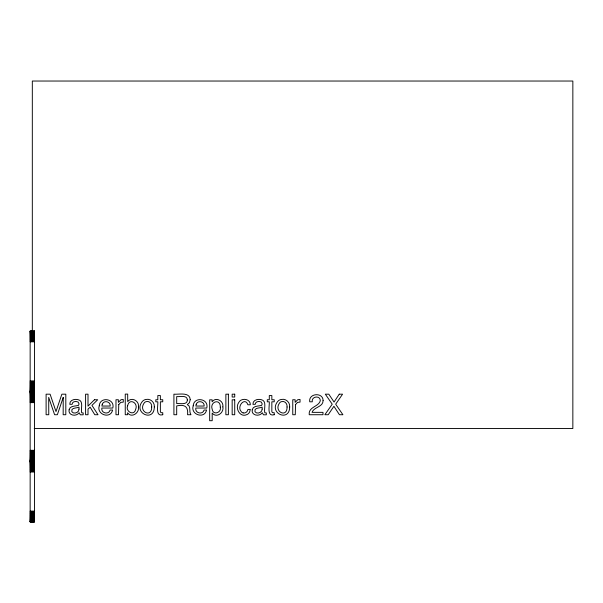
<?xml version="1.0" encoding="UTF-8"?>
<svg xmlns="http://www.w3.org/2000/svg" width="603" height="603" viewBox="0 0 603 603"><rect width="100%" height="100%" fill="white"/><g stroke="black" fill="none" stroke-linecap="round" stroke-linejoin="round"><path stroke-width="0.9" d="M34.492 331.055L30.15 330.957L30.15 521.964L34.492 521.964L34.492 330.957M30.15 331.168L34.492 331.168M30.15 331.326L34.492 331.326M30.15 331.537L34.492 331.537M30.15 331.786L34.492 331.786M30.15 332.08L34.492 332.08M30.15 332.411L34.492 332.411M30.15 332.788L34.492 332.788M30.15 333.203L34.492 333.203M30.15 333.655L34.492 333.655M30.15 334.137L34.492 334.137M30.15 334.657L34.492 334.657M30.15 335.208L34.492 335.208M30.15 335.781L34.492 335.781M30.15 336.384L34.492 336.384M30.15 337.017L34.492 337.017M30.15 337.657L34.492 337.657M30.15 338.328L34.492 338.328M30.15 339.007L34.492 339.007M30.15 339.7L34.492 339.7M30.15 340.401L34.492 340.401M30.15 341.102L34.492 341.102M30.15 341.818L34.492 341.818M30.15 380.9L34.492 380.9M30.15 381.616L34.492 381.616M30.15 382.317L34.492 382.317M30.15 383.018L34.492 383.018M30.15 383.712L34.492 383.712M30.15 384.39L34.492 384.39M30.15 385.061L34.492 385.061M30.15 385.701L34.492 385.701M30.15 386.335L34.492 386.335M30.15 386.938L34.492 386.938M30.15 387.51L34.492 387.51M30.15 388.061L34.492 388.061M30.15 388.581L34.492 388.581M30.15 389.063L34.492 389.063M30.15 389.515L34.492 389.515M30.15 389.93L34.492 389.93M30.15 390.307L34.492 390.307M30.15 390.638L34.492 390.638M30.15 390.932L34.492 390.932M30.15 391.181L34.492 391.181M30.15 391.392L34.492 391.392M30.15 391.551L34.492 391.551M30.15 391.739L34.492 391.664M30.15 391.852L34.492 391.784M30.15 391.965L34.492 391.965M30.15 392.131L34.492 392.131M30.15 392.334L34.492 392.334M30.15 392.583L34.492 392.583M30.15 392.877L34.492 392.877M30.15 393.216L34.492 393.216M30.15 393.593L34.492 393.593M30.15 394L34.492 394M30.15 394.452L34.492 394.452M30.15 394.942L34.492 394.942M30.15 395.455L34.492 395.455M30.15 396.005L34.492 396.005M30.15 396.586L34.492 396.586M30.15 397.189L34.492 397.189M30.15 397.814L34.492 397.814M30.15 398.462L34.492 398.462M30.15 399.126L34.492 399.126M30.15 399.804L34.492 399.804M30.15 400.498L34.492 400.498M30.15 401.199L34.492 401.199M30.15 401.907L34.492 401.907M30.15 402.616L34.492 402.616M34.205 428.522L572.85 428.522L572.85 81.036L32.321 81.036L32.321 331.529M30.15 450.305L34.492 450.305M30.15 451.014L34.492 451.014M30.15 451.722L34.492 451.722M30.15 452.423L34.492 452.423M30.15 453.117L34.492 453.117M30.15 453.795L34.492 453.795M30.15 454.458L34.492 454.458M30.15 455.107L34.492 455.107M30.15 455.732L34.492 455.732M30.15 456.335L34.492 456.335M30.15 456.916L34.492 456.916M30.15 457.466L34.492 457.466M30.15 457.979L34.492 457.979M30.15 458.468L34.492 458.468M30.15 458.921L34.492 458.921M30.15 459.328L34.492 459.328M30.15 459.705L34.492 459.705M30.15 460.044L34.492 460.044M30.15 460.338L34.492 460.338M30.15 460.586L34.492 460.586M30.15 460.79L34.492 460.79M30.15 460.956L34.492 460.956M34.492 461.069L30.15 461.069L34.492 461.182M30.15 461.257L34.492 461.257M30.15 461.37L34.492 461.37M30.15 461.529L34.492 461.529M30.15 461.74L34.492 461.74M30.15 461.988L34.492 461.988M30.15 462.282L34.492 462.282M30.15 462.614L34.492 462.614M30.15 462.991L34.492 462.991M30.15 463.405L34.492 463.405M30.15 463.858L34.492 463.858M30.15 464.34L34.492 464.34M30.15 464.86L34.492 464.86M30.15 465.41L34.492 465.41M30.15 465.983L34.492 465.983M30.15 466.586L34.492 466.586M30.15 467.219L34.492 467.219M30.15 467.86L34.492 467.86M30.15 468.531L34.492 468.531M30.15 469.209L34.492 469.209M30.15 469.903L34.492 469.903M30.15 470.604L34.492 470.604M30.15 471.305L34.492 471.305M30.15 472.021L34.492 472.021M30.15 511.103L34.492 511.103M30.15 511.819L34.492 511.819M30.15 512.52L34.492 512.52M30.15 513.221L34.492 513.221M30.15 513.914L34.492 513.914M30.15 514.593L34.492 514.593M30.15 515.264L34.492 515.264M30.15 515.904L34.492 515.904M30.15 516.537L34.492 516.537M30.15 517.14L34.492 517.14M30.15 517.713L34.492 517.713M30.15 518.263L34.492 518.263M30.15 518.784L34.492 518.784M30.15 519.266L34.492 519.266M30.15 519.718L34.492 519.718M30.15 520.133L34.492 520.133M30.15 520.51L34.492 520.51M30.15 520.841L34.492 520.841M30.15 521.135L34.492 521.135M30.15 521.384L34.492 521.384M30.15 521.595L34.492 521.595M30.15 521.753L34.492 521.753M30.15 521.866L34.492 521.866M243.19 412.912C245.496 413.515 247.599 411.683 247.893 409.429L250.335 409.429L249.604 412.007A5.141 5.141 0 0 1 247.343 414.389C240.243 418.241 234.793 408.502 238.584 402.721C240.966 397.467 250.486 398.47 250.335 404.786L247.893 404.786C245.097 396.57 236.497 406.377 241.147 411.472A3.09 3.09 0 0 0 243.19 412.912M63.217 397.4L63.164 414.728L65.81 414.728L65.81 394.181L61.86 394.181L56.004 411.555L50.094 394.181L46.107 394.181L46.107 414.728L48.768 414.728L48.7 397.4L54.602 414.728L57.36 414.728L63.217 397.4M220.291 407.146C221.798 412.708 212.965 415.648 212.218 409.369C209.392 401.628 220.675 398.048 220.291 407.146M127.64 405.721C125.032 411.532 134.25 416.326 135.615 409.475C138.637 402.796 129.117 397.784 127.64 405.721M138.449 406.95C139.617 412.904 131.492 418.527 127.572 412.814L127.572 414.728L125.251 414.728L125.251 394.106L127.7 394.106L127.7 401.568C131.522 396.48 139.625 401.01 138.449 406.95M154.323 406.927C154.217 422.597 132.977 413.093 142.278 401.553A6.181 6.181 0 0 1 145.896 399.457C150.403 398.327 154.828 402.337 154.323 406.927M289.689 406.927C289.583 422.597 268.343 413.093 277.644 401.553A6.181 6.181 0 0 1 281.262 399.457C285.769 398.327 290.194 402.337 289.689 406.927M99.254 405.804C96.231 414.645 110.651 419.387 112.603 410.032L110.13 410.032C108.909 415.015 100.814 413.356 101.832 408.043L112.814 408.043C115.218 398.515 99.849 396.246 99.254 405.804M193.216 405.804C190.186 414.645 204.605 419.387 206.565 410.032L204.085 410.032C202.872 415.015 194.769 413.356 195.794 408.043L206.776 408.043C209.181 398.515 193.804 396.246 193.216 405.804M222.861 406.912C224.18 412.814 216.341 418.497 212.188 413.055L212.188 420.706L209.671 420.706L209.671 399.819L212.12 399.819L212.12 401.802C215.761 396.435 223.969 400.98 222.861 406.912M187.367 399.985C187.427 405.306 179.792 403.226 176.694 403.595L176.694 396.57C179.784 397.045 187.239 394.679 187.367 399.985M69.096 409.814C67.928 415.588 76.385 416.975 79.129 412.746L80.327 414.819L83.184 414.804L83.184 412.942L81.684 412.784C80.485 408.781 84.141 400.874 77.983 399.638C74.629 398.719 69.503 400.053 69.782 404.319L72.134 404.319C72.194 401.296 76.053 400.972 78.156 402.088L79.068 403.957L78.465 405.412C75.345 406.249 69.933 405.623 69.096 409.814M252.235 409.814C251.067 415.588 259.531 416.975 262.275 412.746L263.473 414.819L266.33 414.804L266.33 412.942L264.823 412.784C263.632 408.781 267.28 400.874 261.129 399.638C257.775 398.719 252.642 400.053 252.928 404.319L255.28 404.319C255.34 401.296 259.2 400.972 261.303 402.088L262.215 403.957L261.612 405.412C258.491 406.249 253.079 405.623 252.235 409.814M323.087 400.626C323.057 407.168 313.892 406.904 312.045 412.354L322.989 412.354L322.989 414.728L309.233 414.728C308.178 406.754 318.723 406.904 320.306 400.739C320.397 395.048 311.118 396.299 312.286 401.802L309.723 401.802C308.321 393.081 323.238 392.056 323.087 400.626M151.692 406.995C151.926 418.339 138.185 411.691 143.996 403.271A3.422 3.422 0 0 1 146.28 401.621C149.559 400.686 152.114 403.889 151.692 406.995M287.066 406.995C287.299 418.339 273.551 411.691 279.37 403.271A3.422 3.422 0 0 1 281.646 401.621C284.925 400.686 287.48 403.889 287.066 406.995M190.194 399.721L189.432 402.744L187.299 404.628C191.196 406.053 189.018 410.907 190.435 413.816L190.978 414.728L187.563 414.728C188.475 406.693 184.804 404.108 176.694 405.917L176.694 414.728L173.913 414.728L173.913 394.181C178.767 394.648 189.9 391.694 190.194 399.721M79.001 409.135C79.204 412.565 73.77 414.593 71.84 411.721C70.687 407.266 76.581 408.442 79.001 407.108L79.001 409.135M262.147 409.135C262.35 412.565 256.916 414.593 254.986 411.721C253.833 407.266 259.727 408.442 262.147 407.108L262.147 409.135M118.753 404.613L118.497 414.728L115.98 414.728L115.98 399.744L118.369 399.744L118.369 402.337L121.045 399.683L123.268 399.48L123.268 402.141L120.758 402.374L118.753 404.613M295.53 404.613L295.274 414.728L292.757 414.728L292.757 399.744L295.146 399.744L295.146 402.337L297.822 399.683L300.045 399.48L300.045 402.141L297.535 402.374L295.53 404.613M102.246 404.281L101.899 406.045L110.228 406.045C110.718 401.387 103.693 399.902 102.246 404.281M196.209 404.281L195.862 406.045L204.183 406.045C204.681 401.387 197.656 399.902 196.209 404.281M339.255 394.181L334.054 402.043L328.808 394.181L325.326 394.181L332.223 404.198L324.866 414.728L328.22 414.728L333.911 406.279L339.451 414.728L342.911 414.728L335.675 404.198L342.572 394.181L339.255 394.181M94.475 399.744L88.008 406.113L88.008 394.181L85.588 394.181L85.588 414.728L88.008 414.728L88.008 409.105L90.126 407.176L94.799 414.728L98.01 414.728L91.958 405.359L97.694 399.744L94.475 399.744M162.757 414.728C155.114 416.944 158.205 405.615 157.82 401.802L155.793 401.802L155.793 399.744L157.82 399.744L157.82 395.568L160.368 395.568L160.368 399.744L162.757 399.744L162.757 401.802L160.368 401.802L160.368 411.585L160.903 412.633L162.757 412.746L162.757 414.728M274.229 414.728C266.594 416.944 269.677 405.615 269.292 401.802L267.265 401.802L267.265 399.744L269.292 399.744L269.292 395.568L271.84 395.568L271.84 399.744L274.229 399.744L274.229 401.802L271.84 401.802L271.84 411.585L272.375 412.633L274.229 412.746L274.229 414.728M228.386 394.181L225.869 394.181L225.869 414.728L228.386 414.728L228.386 394.181M234.725 394.181L232.163 394.181L232.163 397.03L234.725 397.03L234.725 394.181M234.725 399.819L232.163 399.819L232.163 414.728L234.725 414.728L234.725 399.819"/></g></svg>
